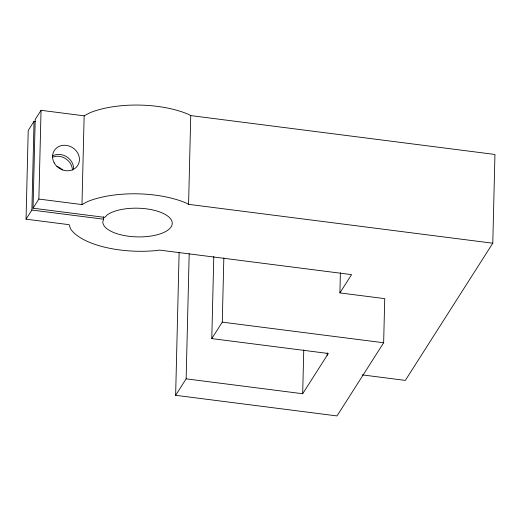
<?xml version="1.0" encoding="UTF-8"?>
<svg xmlns="http://www.w3.org/2000/svg" width="521" height="521" viewBox="0 0 521 521"><rect width="100%" height="100%" fill="white"/><g stroke="black" fill="none" stroke-linecap="round" stroke-linejoin="round"><path stroke-width="0.78" d="M179.133 252.281L175.636 395.309L337.022 415.927L383.651 342.759L384.732 298.637L339.907 292.913L351.564 274.619L159.426 250.073L155.987 250.601A69.495 28.707 1.4 0 1 70.537 228.823L69.156 224.688L26.05 219.185L28.219 130.439L34.047 121.295L35.662 121.497M26.05 219.185L31.879 210.041L34.047 121.295M103.666 216.782L103.607 219.204L102.774 221.946A34.751 14.354 1.4 0 0 149.638 236.247A34.751 14.354 1.4 0 0 163.959 213.773A34.751 14.354 1.4 0 0 107.3 214.847L104.773 217.374L33.044 208.211L35.213 119.465L41.042 110.315L84.148 115.825L90.192 112.64A69.495 28.707 1.4 0 1 188.446 114.333L190.745 115.597L494.95 154.463L492.781 243.209L405.338 380.395L362.115 374.873M33.044 208.211L38.873 199.061L41.042 110.315M38.873 199.061L81.979 204.571L84.148 115.825M492.781 243.209L188.576 204.343L190.745 115.597M175.636 395.309L186.134 378.845L189.188 253.701M186.134 378.845L302.681 393.739L328.334 353.492L211.78 338.604L213.786 256.527M211.78 338.604L222.272 322.141L223.841 257.941M302.681 393.739L303.756 349.852M327.168 355.322L327.227 352.886M339.907 292.913L340.395 272.743M81.979 204.571L88.023 201.386A69.495 28.707 1.4 0 1 186.277 203.079L188.576 204.343M31.879 210.041L103.607 219.204M222.272 322.141L383.651 342.759M52.51 155.916A13.898 12.283 32.5 0 1 66.545 156.671A13.898 12.283 32.5 0 1 73.611 168.882M56.952 166.362A13.898 12.283 32.5 0 1 62.403 169.885M52.543 157.173A13.898 12.283 32.5 0 1 72.445 170.048M54.191 162.858A13.898 12.283 32.5 0 0 77.486 165.834A13.898 12.283 32.5 0 0 66.304 145.366A13.898 12.283 32.5 0 0 54.191 162.858"/></g></svg>
